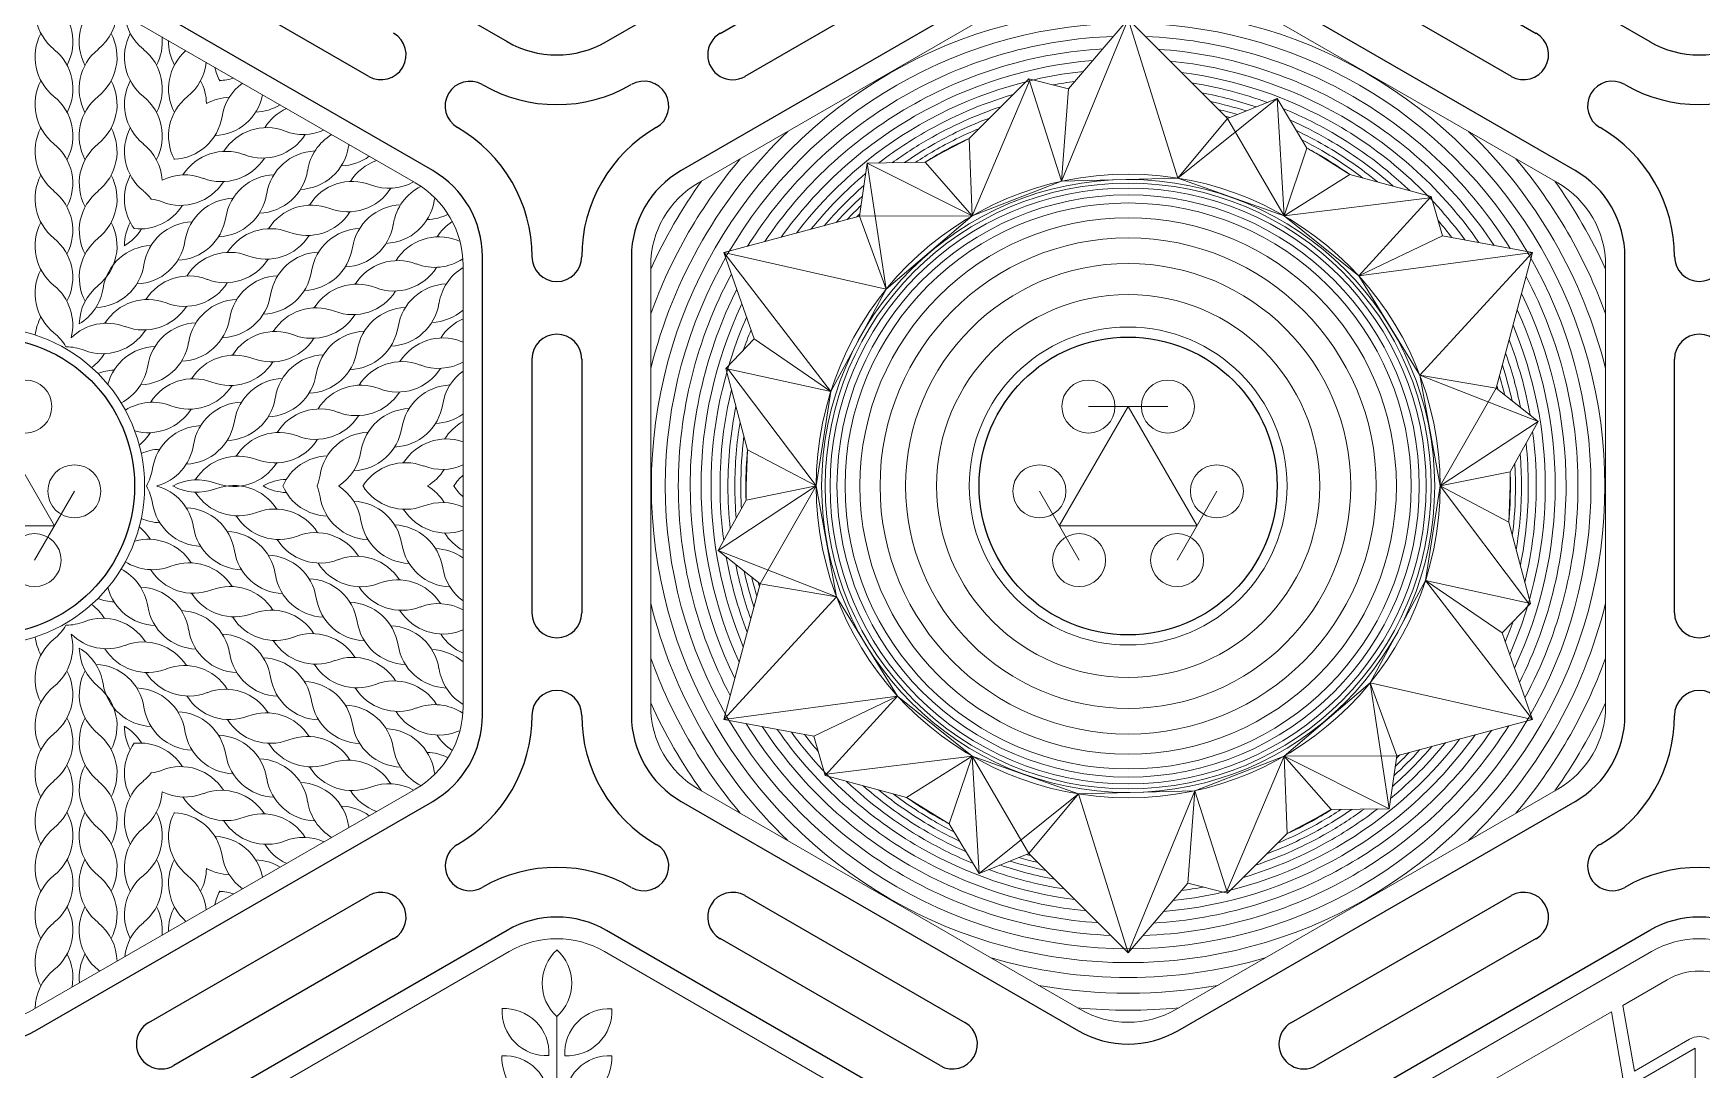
# Model space of a CAD drawing. Header units: millimetres. Extents: x -446 to 815, y -612 to 225.
# Drawn here: x -168.9 to -43, y -44.1 to 34.2 of the extents above; entities that cross this region are included whole.
import ezdxf

# ---------------------------------------------------------------- set-up
doc = ezdxf.new("R2010")
doc.units = ezdxf.units.MM
doc.layers.get('0').update_dxf_attribs({"color": 1, "true_color": 0xff0000})
doc.layers.add('Vector Engrave', color=5, linetype='Continuous', lineweight=0, true_color=0x0000ff)

msp = doc.modelspace()

# ---------------------------------------------------------------- linework, layer by layer
for p, q in [((-163.13, 50.88), (-133.12, 33.56)), ((-125.63, 33.56), (-95.62, 50.88)), ((-76.88, 50.88), (-46.87, 33.56)), ((-117.05, 34.18), (-100.45, 43.76)), ((-72.05, 43.76), (-55.45, 34.18)), ((-138.75, 23.82), (-168.75, 41.14)), ((-143.57, 30.93), (-160.18, 40.52)), ((-90, 41.14), (-120, 23.82)), ((-98.57, 40.52), (-115.18, 30.93)), ((-52.5, 23.82), (-82.5, 41.14)), ((-57.32, 30.93), (-73.93, 40.52)), ((-135, -17.32), (-135, 17.32)), ((-123.75, 17.32), (-123.75, -17.32)), ((-48.75, -17.32), (-48.75, 17.32)), ((-131.25, -9.58), (-131.25, 9.58)), ((-127.5, 9.58), (-127.5, -9.58)), ((-45, -9.58), (-45, 9.58)), ((-168.75, -41.14), (-138.75, -23.82)), ((-120, -23.82), (-90, -41.14)), ((-82.5, -41.14), (-52.5, -23.82)), ((-160.18, -40.52), (-143.57, -30.93)), ((-115.18, -30.93), (-98.57, -40.52)), ((-73.93, -40.52), (-57.32, -30.93)), ((-133.12, -33.56), (-163.13, -50.88)), ((-95.62, -50.88), (-125.63, -33.56)), ((-46.87, -33.56), (-76.88, -50.88)), ((-141.7, -34.18), (-158.3, -43.76)), ((-100.45, -43.76), (-117.05, -34.18)), ((-55.45, -34.18), (-72.05, -43.76))]:
    msp.add_line(p, q)
for centre in [(-172.5, 0), (-86.25, 0)]:
    msp.add_circle(centre, 11.25)
for centre, radius, start, end in [((-142.64, 32.56), 1.88, 240, 60), ((-116.11, 32.56), 1.88, 120, 300), ((-56.39, 32.56), 1.88, 240, 60), ((-129.38, 40.05), 7.5, 240, 300), ((-43.13, 40.05), 7.5, 240, 300), ((-135.94, 28.69), 1.87, 60, 240), ((-129.38, 40.05), 11.25, 240, 300), ((-122.81, 28.69), 1.88, 300, 120), ((-49.69, 28.69), 1.88, 60, 240), ((-43.13, 40.05), 11.25, 240, 300), ((-142.5, 17.32), 11.25, 0, 60), ((-116.25, 17.32), 11.25, 120, 180), ((-56.25, 17.32), 11.25, 0, 60), ((-142.5, 17.32), 7.5, 0, 60), ((-116.25, 17.32), 7.5, 120, 180), ((-56.25, 17.32), 7.5, 0, 60), ((-129.38, 17.32), 1.88, 180, 0), ((-43.13, 17.32), 1.87, 180, 0), ((-129.38, 9.58), 1.88, 0, 180), ((-43.13, 9.58), 1.88, 0, 180), ((-129.38, -9.58), 1.88, 180, 0), ((-43.13, -9.58), 1.88, 180, 0), ((-129.38, -17.32), 1.88, 0, 180), ((-43.13, -17.32), 1.88, 0, 180), ((-142.5, -17.32), 7.5, 300, 0), ((-142.5, -17.32), 11.25, 300, 0), ((-116.25, -17.32), 11.25, 180, 240), ((-116.25, -17.32), 7.5, 180, 240), ((-56.25, -17.32), 7.5, 300, 0), ((-56.25, -17.32), 11.25, 300, 0), ((-135.94, -28.69), 1.87, 120, 300), ((-122.81, -28.69), 1.88, 240, 60), ((-49.69, -28.69), 1.88, 120, 300), ((-129.38, -40.05), 11.25, 60, 120), ((-43.13, -40.05), 11.25, 60, 120), ((-142.64, -32.56), 1.88, 300, 120), ((-116.11, -32.56), 1.88, 60, 240), ((-56.39, -32.56), 1.88, 300, 120), ((-129.38, -40.05), 7.5, 60, 120), ((-43.13, -40.05), 7.5, 60, 120), ((-172.5, -34.64), 7.5, 240, 300), ((-159.24, -42.14), 1.88, 120, 300), ((-99.51, -42.14), 1.88, 240, 60), ((-86.25, -34.64), 7.5, 240, 300), ((-72.99, -42.14), 1.88, 120, 300)]:
    msp.add_arc(centre, radius, start, end)
at = {"layer": 'Vector Engrave'}
for p, q in [((-168.9, 39.53), (-140.06, 22.89)), ((-118.69, 22.89), (-89.85, 39.53)), ((-82.65, 39.53), (-53.81, 22.89)), ((-86.25, 35.25), (-91.28, 23.01)), ((-86.25, 35.25), (-90.75, 30)), ((-86.25, 35.25), (-78.75, 27.75)), ((-86.25, 35.25), (-82.5, 23.25)), ((-93.75, 30.75), (-98.25, 26.25)), ((-93.7, 30.59), (-98.03, 20.4)), ((-90.75, 30), (-93.75, 30.75)), ((-91.28, 23.01), (-93.75, 30.75)), ((-90.75, 30), (-91.28, 23.01)), ((-75, 29.25), (-82.5, 23.25)), ((-78.75, 27.75), (-75, 29.25)), ((-75, 29.25), (-72.75, 25.5)), ((-74.47, 20.4), (-75, 29.25)), ((-82.5, 23.25), (-78.75, 27.75)), ((-78.75, 27.75), (-74.47, 20.4)), ((-98.25, 26.25), (-100.67, 24.97)), ((-98.25, 26.25), (-98.03, 20.4)), ((-72.75, 25.5), (-74.47, 20.4)), ((-72.75, 25.5), (-71.83, 24.97)), ((-106.53, 20.37), (-105.96, 24.37)), ((-105.96, 24.37), (-101.58, 24.44)), ((-105.96, 24.37), (-104.51, 14.87)), ((-98.03, 20.4), (-105.96, 24.37)), ((-101.58, 24.44), (-100.67, 24.97)), ((-101.58, 24.44), (-98.03, 20.4)), ((-69.52, 23.52), (-71.83, 24.97)), ((-98.03, 20.4), (-91.28, 23.01)), ((-91.28, 23.01), (-82.5, 23.25)), ((-82.5, 23.25), (-74.47, 20.4)), ((-69.52, 23.52), (-74.47, 20.4)), ((-63.37, 21.87), (-69.52, 23.52)), ((-63.48, 21.75), (-74.47, 20.4)), ((-68.84, 15.86), (-63.37, 21.87)), ((-62.52, 18.9), (-63.37, 21.87)), ((-116.78, 17.62), (-106.53, 20.37)), ((-106.53, 20.37), (-98.03, 20.4)), ((-104.51, 14.87), (-106.53, 20.37)), ((-104.51, 14.87), (-98.03, 20.4)), ((-74.47, 20.4), (-68.84, 15.86)), ((-62.52, 18.9), (-68.84, 15.86)), ((-55.72, 17.62), (-62.52, 18.9)), ((-136.46, 16.65), (-136.46, -16.65)), ((-122.29, -16.65), (-122.29, 16.65)), ((-116.78, 17.62), (-114.48, 11.1)), ((-116.78, 17.62), (-104.51, 14.87)), ((-116.78, 17.62), (-108.69, 7.14)), ((-55.72, 17.62), (-68.84, 15.86)), ((-55.72, 17.62), (-64.24, 8.38)), ((-55.72, 17.62), (-58.47, 7.38)), ((-50.21, 16.65), (-50.21, -16.65)), ((-68.84, 15.86), (-64.24, 8.38)), ((-108.69, 7.14), (-104.51, 14.87)), ((-114.48, 11.1), (-116.63, 8.88)), ((-114.48, 11.1), (-108.69, 7.14)), ((-116.63, 8.88), (-114.98, 2.73)), ((-108.69, 7.14), (-116.63, 8.88)), ((-116.47, 8.84), (-109.8, 0)), ((-64.24, 8.38), (-58.47, 7.38)), ((-55.29, 4.88), (-64.24, 8.38)), ((-64.24, 8.38), (-62.7, 0)), ((-109.8, 0), (-108.69, 7.14)), ((-58.47, 7.38), (-62.7, 0)), ((-58.47, 7.38), (-55.29, 4.88)), ((-172.5, 6), (-167.3, -3)), ((-91.45, -3), (-86.25, 6)), ((-89.25, 6), (-83.25, 6)), ((-86.25, 6), (-81.05, -3)), ((-62.7, 0), (-55.29, 4.88)), ((-55.29, 4.88), (-57.42, 1.06)), ((-114.98, 2.73), (-115.08, 0)), ((-114.98, 2.73), (-109.8, 0)), ((-115.08, -1.06), (-115.08, 0)), ((-115.08, -1.06), (-109.8, 0)), ((-57.42, 1.06), (-62.7, 0)), ((-57.42, 1.06), (-57.42, 0)), ((-165.8, -0.4), (-168.8, -5.6)), ((-109.8, 0), (-117.21, -4.88)), ((-117.21, -4.88), (-115.08, -1.06)), ((-114.03, -7.38), (-109.8, 0)), ((-108.26, -8.38), (-109.8, 0)), ((-89.95, -5.6), (-92.95, -0.4)), ((-79.55, -0.4), (-82.55, -5.6)), ((-62.7, 0), (-63.81, -7.14)), ((-57.52, -2.73), (-62.7, 0)), ((-56.03, -8.84), (-62.7, 0)), ((-57.52, -2.73), (-57.42, 0)), ((-167.3, -3), (-177.7, -3)), ((-81.05, -3), (-91.45, -3)), ((-55.87, -8.88), (-57.52, -2.73)), ((-114.03, -7.38), (-117.21, -4.88)), ((-117.21, -4.88), (-108.26, -8.38)), ((-116.78, -17.63), (-114.03, -7.38)), ((-108.26, -8.38), (-114.03, -7.38)), ((-63.81, -7.14), (-67.99, -14.87)), ((-55.72, -17.63), (-63.81, -7.14)), ((-63.81, -7.14), (-55.87, -8.88)), ((-58.02, -11.1), (-63.81, -7.14)), ((-116.78, -17.63), (-108.26, -8.38)), ((-103.66, -15.86), (-108.26, -8.38)), ((-58.02, -11.1), (-55.87, -8.88)), ((-55.72, -17.63), (-58.02, -11.1)), ((-67.99, -14.87), (-74.47, -20.4)), ((-55.72, -17.63), (-67.99, -14.87)), ((-67.99, -14.87), (-65.97, -20.37)), ((-66.54, -24.37), (-67.99, -14.87)), ((-116.78, -17.63), (-103.66, -15.86)), ((-109.98, -18.9), (-103.66, -15.86)), ((-103.66, -15.86), (-109.13, -21.87)), ((-98.03, -20.4), (-103.66, -15.86)), ((-116.78, -17.63), (-109.98, -18.9)), ((-55.72, -17.63), (-65.97, -20.37)), ((-109.98, -18.9), (-109.13, -21.87)), ((-109.02, -21.75), (-98.03, -20.4)), ((-102.98, -23.52), (-98.03, -20.4)), ((-99.75, -25.5), (-98.03, -20.4)), ((-93.75, -27.75), (-98.03, -20.4)), ((-90, -23.25), (-98.03, -20.4)), ((-98.03, -20.4), (-97.5, -29.25)), ((-74.47, -20.4), (-81.22, -23.01)), ((-78.8, -30.59), (-74.47, -20.4)), ((-65.97, -20.37), (-74.47, -20.4)), ((-74.47, -20.4), (-66.54, -24.37)), ((-74.25, -26.25), (-74.47, -20.4)), ((-70.92, -24.44), (-74.47, -20.4)), ((-65.97, -20.37), (-66.54, -24.37)), ((-109.13, -21.87), (-102.98, -23.52)), ((-140.06, -22.89), (-168.9, -39.53)), ((-89.85, -39.53), (-118.69, -22.89)), ((-102.98, -23.52), (-100.67, -24.97)), ((-97.5, -29.25), (-90, -23.25)), ((-90, -23.25), (-93.75, -27.75)), ((-81.22, -23.01), (-90, -23.25)), ((-86.25, -35.25), (-90, -23.25)), ((-86.25, -35.25), (-81.22, -23.01)), ((-53.81, -22.89), (-82.65, -39.53)), ((-81.75, -30), (-81.22, -23.01)), ((-81.22, -23.01), (-78.75, -30.75)), ((-99.75, -25.5), (-100.67, -24.97)), ((-74.25, -26.25), (-71.83, -24.97)), ((-70.92, -24.44), (-71.83, -24.97)), ((-66.54, -24.37), (-70.92, -24.44)), ((-97.5, -29.25), (-99.75, -25.5)), ((-78.75, -30.75), (-74.25, -26.25)), ((-93.75, -27.75), (-97.5, -29.25)), ((-86.25, -35.25), (-93.75, -27.75)), ((-86.25, -35.25), (-81.75, -30)), ((-81.75, -30), (-78.75, -30.75)), ((-161.81, -51.81), (-132.98, -35.16)), ((-125.77, -35.16), (-96.94, -51.81)), ((-75.56, -51.81), (-46.73, -35.16)), ((-45.56, -37.29), (-48.9, -39.22)), ((-129.38, -40.06), (-129.38, -61.94)), ((-49.77, -39.72), (-59.52, -45.35)), ((-48.9, -44.68), (-49.77, -39.72)), ((-48.03, -44.18), (-48.9, -39.22)), ((-43.45, -42.46), (-52.59, -47.74)), ((-43.88, -41.78), (-48.03, -44.18)), ((-43.45, -47.36), (-43.45, -42.46))]:
    msp.add_line(p, q, dxfattribs=at)
for centre, radius in [((-86.25, 0), 23.55), ((-86.25, 0), 23.14), ((-86.25, 0), 22.87), ((-86.25, 0), 22.5), ((-86.25, 0), 21.98), ((-86.25, 0), 21.37), ((-86.25, 0), 20.25), ((-86.25, 0), 18.73), ((-86.25, 0), 16.8), ((-86.25, 0), 14.46), ((-172.5, 0), 12), ((-86.25, 0), 12), ((-169.5, 6), 2), ((-89.25, 6), 2), ((-83.25, 6), 2), ((-165.8, -0.4), 2), ((-92.95, -0.4), 2), ((-79.55, -0.4), 2), ((-168.8, -5.6), 2), ((-89.95, -5.6), 2), ((-82.55, -5.6), 2)]:
    msp.add_circle(centre, radius, dxfattribs=at)
for centre, radius, start, end in [((-164.95, 35.96), 3.82, 152.1782, 231.2454), ((-169.73, 33.56), 3.82, 332.1782, 51.2454), ((-161.62, 33.56), 3.82, 128.7546, 207.8218), ((-166.4, 35.96), 3.82, 308.7546, 358.9637), ((-158.2, 35.96), 3.82, 186.0707, 231.2454), ((-86.25, 0), 35.99, 60, 120), ((-164.95, 32.39), 3.82, 152.1782, 231.2454), ((-166.4, 32.39), 3.82, 308.7546, 27.8218), ((-158.2, 32.39), 3.82, 152.1782, 231.2454), ((-86.25, 0), 34.94, 60, 120), ((-169.73, 29.99), 3.82, 332.1782, 51.2454), ((-161.62, 29.99), 3.82, 128.7546, 207.8218), ((-162.98, 29.99), 3.82, 332.1782, 51.2454), ((-162.98, 33.56), 3.82, 332.1782, 5.4304), ((-154.87, 33.56), 3.82, 178.8104, 207.8218), ((-154.87, 29.99), 3.82, 130.9663, 207.8218), ((-86.25, 0), 33.96, 91.8883, 120), ((-86.25, 0), 33.06, 93.3338, 120), ((-86.25, 0), 33.96, 60, 87.7852), ((-86.25, 0), 33.06, 60, 86.0721), ((-159.65, 32.39), 3.82, 308.7546, 354.1694), ((-151.45, 32.39), 3.82, 191.5627, 207.8148), ((-86.25, 0), 32.24, 94.7639, 120), ((-86.25, 0), 32.24, 60, 84.36), ((-164.95, 28.82), 3.82, 152.1782, 231.2454), ((-166.4, 28.82), 3.82, 308.7546, 27.8218), ((-158.2, 28.82), 3.82, 152.1782, 231.2454), ((-159.65, 28.82), 3.82, 0.806, 27.8218), ((-151.45, 28.82), 3.82, 152.1782, 152.4528), ((-158.06, 32.64), 3.82, 327.5472, 327.8218), ((-154.98, 34.43), 3.82, 272.1852, 288.4373), ((-150.87, 27.32), 3.82, 125.8306, 171.2454), ((-86.25, 0), 35.99, 120, 180), ((-86.25, 0), 34.94, 120, 180), ((-86.25, 0), 31.49, 96.1635, 120), ((-86.25, 0), 30.81, 97.5156, 100.5783), ((-86.25, 0), 31.49, 60, 82.6654), ((-86.25, 0), 30.81, 70.0281, 81.0082), ((-86.25, 0), 34.94, 0, 60), ((-86.25, 0), 35.99, 0, 60), ((-169.73, 26.43), 3.82, 332.1782, 51.2454), ((-161.62, 26.43), 3.82, 128.7546, 207.8218), ((-162.98, 26.43), 3.82, 332.1782, 51.2454), ((-154.87, 26.43), 3.82, 128.7546, 207.8218), ((-153.96, 25.54), 3.82, 92.1782, 119.194), ((-155.34, 30.27), 3.82, 272.1782, 349.0337), ((-86.25, 0), 33.96, 120, 147.7852), ((-86.25, 0), 30.81, 106.3755, 120), ((-86.25, 0), 30.21, 71.3183, 79.4117), ((-86.25, 0), 29.69, 72.5202, 77.9035), ((-86.25, 0), 33.96, 31.8883, 60), ((-158.43, 28.49), 3.82, 272.1782, 351.2454), ((-152.25, 32.05), 3.82, 272.1782, 301.1896), ((-148.19, 25.02), 3.82, 114.5696, 147.8218), ((-86.25, 0), 33.06, 120, 146.0721), ((-86.25, 0), 32.24, 120, 144.36), ((-86.25, 0), 30.21, 108.5355, 120), ((-86.25, 0), 29.69, 110.6497, 120), ((-86.25, 0), 29.24, 73.6111, 76.5144), ((-86.25, 0), 28.86, 74.5676, 75.2784), ((-86.25, 0), 30.81, 60, 67.6923), ((-86.25, 0), 32.24, 34.7639, 60), ((-86.25, 0), 33.06, 33.3338, 60), ((-164.95, 25.26), 3.82, 152.1782, 231.2454), ((-166.4, 25.26), 3.82, 308.7546, 27.8218), ((-158.2, 25.26), 3.82, 152.1782, 231.2454), ((-151.28, 23.24), 3.82, 68.7546, 147.8218), ((-151.6, 28.58), 3.82, 248.7546, 327.8218), ((-148.51, 30.36), 3.82, 248.7546, 293.9293), ((-144.41, 23.26), 3.82, 121.0363, 171.2454), ((-86.25, 0), 37.11, 133.8118, 166.1882), ((-86.25, 0), 31.49, 120, 142.6654), ((-86.25, 0), 30.81, 120, 127.6923), ((-86.25, 0), 29.24, 112.6779, 120), ((-86.25, 0), 30.21, 60, 66.1389), ((-86.25, 0), 29.69, 60, 64.6746), ((-86.25, 0), 30.81, 46.3755, 60), ((-86.25, 0), 31.49, 36.1635, 60), ((-86.25, 0), 37.11, 13.8118, 46.1882), ((-169.74, 22.86), 3.82, 332.1782, 51.2454), ((-161.61, 22.86), 3.82, 128.7546, 207.8218), ((-162.99, 22.86), 3.82, 3.4389, 51.2454), ((-154.37, 21.45), 3.82, 68.7546, 147.8218), ((-147.5, 21.48), 3.82, 92.1782, 171.2454), ((-148.88, 26.21), 3.82, 272.1782, 351.2454), ((-141.32, 25.04), 3.82, 168.8918, 171.2454), ((-86.25, 0), 30.21, 120, 126.1389), ((-86.25, 0), 29.69, 120, 124.6746), ((-86.25, 0), 29.24, 120, 123.329), ((-86.25, 0), 28.86, 114.5672, 120), ((-86.25, 0), 29.24, 60, 63.329), ((-86.25, 0), 28.86, 60, 62.1347), ((-86.25, 0), 29.24, 52.6779, 60), ((-86.25, 0), 29.69, 50.6497, 60), ((-86.25, 0), 30.21, 48.5355, 60), ((-154.69, 26.8), 3.82, 248.7546, 327.8218), ((-145.79, 27.99), 3.82, 272.1782, 305.9776), ((-141.73, 20.96), 3.82, 109.1281, 147.8218), ((-86.25, 0), 38.31, 139.8357, 160.1643), ((-86.25, 0), 28.86, 120, 122.1347), ((-86.25, 0), 28.86, 54.5672, 60), ((-86.25, 0), 38.31, 19.8357, 40.1643), ((-164.95, 21.69), 3.82, 152.1782, 231.2454), ((-166.4, 21.69), 3.82, 308.7546, 27.8218), ((-158.2, 21.69), 3.82, 152.1782, 216.2477), ((-157.46, 19.67), 3.82, 68.7546, 116.5611), ((-157.78, 25.01), 3.82, 248.7546, 327.8218), ((-150.59, 19.69), 3.82, 92.1782, 171.2454), ((-151.97, 24.42), 3.82, 272.1782, 351.2454), ((-144.82, 19.18), 3.82, 68.7546, 147.8218), ((-142.05, 26.3), 3.82, 248.7546, 299.0608), ((-143.67, 16.65), 7.21, 0, 60), ((-86.25, 0), 39.59, 144.443, 155.557), ((-115.08, 16.65), 7.21, 120, 180), ((-86.25, 0), 30.81, 130.0281, 141.0082), ((-86.25, 0), 30.21, 131.3183, 139.4117), ((-86.25, 0), 39.59, 24.443, 35.557), ((-57.42, 16.65), 7.21, 0, 60), ((-169.74, 19.29), 3.82, 332.1782, 51.2454), ((-161.61, 19.29), 3.82, 128.7546, 207.8218), ((-162.99, 19.29), 3.82, 38.4047, 51.2454), ((-160.55, 17.89), 3.82, 68.7546, 81.5953), ((-153.68, 17.91), 3.82, 92.1782, 171.2454), ((-155.06, 22.64), 3.82, 272.1782, 351.2454), ((-145.14, 24.52), 3.82, 248.7546, 327.8218), ((-142.41, 22.14), 3.82, 272.1782, 351.2454), ((-137.94, 19.2), 3.82, 116.3215, 171.2454), ((-134.86, 20.98), 3.82, 168.1121, 171.2454), ((-86.25, 0), 29.69, 132.5202, 137.9035), ((-160.87, 23.23), 3.82, 263.7523, 327.8218), ((-158.15, 20.86), 3.82, 272.1782, 351.2454), ((-147.91, 17.39), 3.82, 68.7546, 147.8218), ((-148.23, 22.73), 3.82, 248.7546, 327.8218), ((-141.03, 17.41), 3.82, 92.1782, 171.2454), ((-139.32, 23.93), 3.82, 272.1782, 296.9564), ((-86.25, 0), 29.24, 133.6111, 136.5144), ((-86.25, 0), 28.86, 134.5676, 135.2784), ((-164.95, 18.12), 3.82, 152.1782, 231.2454), ((-166.4, 18.12), 3.82, 308.7546, 27.8218), ((-158.2, 18.12), 3.82, 152.1782, 179.6331), ((-163.96, 21.44), 3.82, 300.3669, 327.8218), ((-156.77, 16.13), 3.82, 92.1782, 171.2454), ((-151, 15.61), 3.82, 68.7546, 147.8218), ((-151.31, 20.95), 3.82, 248.7546, 327.8218), ((-144.12, 15.63), 3.82, 92.1782, 171.2454), ((-145.5, 20.36), 3.82, 272.1782, 351.2454), ((-135.19, 16.77), 3.82, 123.0436, 147.8218), ((-86.25, 0), 30.81, 37.5156, 40.5783), ((-169.74, 15.73), 3.82, 332.1782, 51.2454), ((-161.61, 15.73), 3.82, 128.7546, 207.8218), ((-159.86, 14.34), 3.82, 92.1782, 171.2454), ((-161.23, 19.07), 3.82, 272.1782, 351.2454), ((-154.08, 13.82), 3.82, 68.7546, 147.8218), ((-147.21, 13.85), 3.82, 92.1782, 171.2454), ((-148.59, 18.58), 3.82, 272.1782, 351.2454), ((-138.28, 14.99), 3.82, 68.7546, 147.8218), ((-135.51, 22.11), 3.82, 248.7546, 251.8879), ((-164.32, 17.29), 3.82, 272.1782, 351.2454), ((-154.4, 19.17), 3.82, 248.7546, 327.8218), ((-141.37, 13.2), 3.82, 68.7546, 147.8218), ((-141.69, 18.54), 3.82, 248.7546, 327.8218), ((-138.6, 20.33), 3.82, 248.7546, 303.6785), ((-134.49, 13.22), 3.82, 120.9392, 171.2454), ((-164.95, 14.55), 3.82, 152.1782, 231.2454), ((-169.74, 12.16), 3.82, 345.3453, 51.2454), ((-161.61, 12.16), 3.82, 128.7546, 178.8193), ((-157.17, 12.04), 3.82, 68.7546, 147.8218), ((-157.49, 17.38), 3.82, 248.7546, 327.8218), ((-150.3, 12.06), 3.82, 92.1782, 171.2454), ((-151.68, 16.79), 3.82, 272.1782, 351.2454), ((-144.46, 11.42), 3.82, 68.7546, 147.8218), ((-137.58, 11.44), 3.82, 92.1782, 171.2454), ((-86.25, 0), 33.96, 151.8883, 180), ((-86.25, 0), 33.96, 0, 27.7852), ((-167.41, 15.51), 3.82, 301.1807, 351.2454), ((-160.26, 10.26), 3.82, 68.7546, 147.8218), ((-153.39, 10.28), 3.82, 92.1782, 171.2454), ((-154.77, 15.01), 3.82, 272.1782, 351.2454), ((-144.78, 16.76), 3.82, 248.7546, 327.8218), ((-86.25, 0), 33.06, 153.3338, 180), ((-86.25, 0), 33.06, 0, 26.0721), ((-164.95, 10.99), 3.82, 152.1782, 173.7894), ((-160.58, 15.6), 3.82, 248.7546, 327.8218), ((-157.86, 13.23), 3.82, 272.1782, 351.2454), ((-147.55, 9.63), 3.82, 68.7546, 147.8218), ((-147.86, 14.97), 3.82, 248.7546, 327.8218), ((-140.67, 9.66), 3.82, 92.1782, 171.2454), ((-142.05, 14.38), 3.82, 272.1782, 351.2454), ((-138.96, 16.17), 3.82, 272.1782, 310.8719), ((-134.9, 9.14), 3.82, 114.0224, 147.8218), ((-86.25, 0), 32.24, 154.7639, 180), ((-86.25, 0), 31.49, 156.1635, 180), ((-86.25, 0), 32.24, 0, 24.36), ((-169.74, 8.59), 3.82, 30.1373, 51.2454), ((-163.35, 8.47), 3.82, 68.7546, 134.6547), ((-163.67, 13.81), 3.82, 248.7546, 327.8218), ((-156.48, 8.5), 3.82, 92.1782, 171.2454), ((-150.63, 7.85), 3.82, 68.7546, 147.8218), ((-143.76, 7.87), 3.82, 92.1782, 171.2454), ((-145.14, 12.6), 3.82, 272.1782, 351.2454), ((-86.25, 0), 30.81, 157.5156, 160.5783), ((-86.25, 0), 31.49, 0, 22.6654), ((-166.44, 6.69), 3.82, 68.7546, 89.8627), ((-159.57, 6.72), 3.82, 92.1782, 165.5015), ((-160.95, 11.45), 3.82, 272.1782, 351.2454), ((-150.95, 13.19), 3.82, 248.7546, 327.8218), ((-148.23, 10.82), 3.82, 272.1782, 351.2454), ((-137.99, 7.36), 3.82, 68.7546, 147.8218), ((-135.22, 14.48), 3.82, 248.7546, 251.1082), ((-86.25, 0), 30.81, 10.0281, 21.0082), ((-166.76, 12.03), 3.82, 306.2106, 327.8218), ((-164.04, 9.66), 3.82, 297.5616, 351.2454), ((-153.72, 6.06), 3.82, 68.7546, 147.8218), ((-154.04, 11.41), 3.82, 248.7546, 327.8218), ((-146.85, 6.09), 3.82, 92.1782, 171.2454), ((-141.08, 5.57), 3.82, 68.7546, 147.8218), ((-141.4, 10.91), 3.82, 248.7546, 327.8218), ((-138.31, 12.7), 3.82, 248.7546, 298.9637), ((-86.25, 0), 29.69, 12.5202, 17.9035), ((-86.25, 0), 30.21, 11.3183, 19.4117), ((-162.66, 4.93), 3.82, 92.1782, 110.9881), ((-156.81, 4.28), 3.82, 68.7546, 147.8218), ((-157.13, 9.62), 3.82, 248.7546, 327.8218), ((-149.94, 4.31), 3.82, 92.1782, 171.2454), ((-151.32, 9.04), 3.82, 272.1782, 351.2454), ((-144.17, 3.79), 3.82, 68.7546, 147.8218), ((-137.3, 3.81), 3.82, 92.1782, 171.2454), ((-134.21, 5.59), 3.82, 126.0707, 171.2454), ((-86.25, 0), 28.86, 14.5676, 15.2784), ((-86.25, 0), 29.24, 13.6111, 16.5144), ((-159.9, 2.5), 3.82, 68.7546, 122.4384), ((-153.03, 2.52), 3.82, 92.1782, 171.2454), ((-154.41, 7.25), 3.82, 272.1782, 351.2454), ((-144.49, 9.13), 3.82, 248.7546, 327.8218), ((-86.25, 0), 30.81, 166.3755, 180), ((-160.22, 7.84), 3.82, 254.4985, 327.8218), ((-147.26, 2), 3.82, 68.7546, 147.8218), ((-147.58, 7.34), 3.82, 248.7546, 327.8218), ((-140.39, 2.03), 3.82, 92.1782, 171.2454), ((-141.77, 6.76), 3.82, 272.1782, 351.2454), ((-138.68, 8.54), 3.82, 272.1782, 305.4304), ((-86.25, 0), 30.21, 168.5355, 180), ((-163.31, 6.05), 3.82, 309.0119, 327.8218), ((-156.12, 0.74), 3.82, 92.1782, 171.2454), ((-157.5, 5.47), 3.82, 272.1782, 351.2454), ((-150.35, 0.22), 3.82, 68.7546, 147.8218), ((-143.48, 0.24), 3.82, 92.1782, 171.2454), ((-144.86, 4.97), 3.82, 272.1782, 351.2454), ((-134.62, 1.51), 3.82, 118.8104, 147.8218), ((-86.25, 0), 29.69, 170.6497, 180), ((-86.25, 0), 30.81, 0, 7.6923), ((-159.21, -1.04), 3.82, 92.1782, 113.7894), ((-160.59, 3.69), 3.82, 285.3453, 351.2454), ((-150.67, 5.56), 3.82, 248.7546, 327.8218), ((-147.95, 3.19), 3.82, 303.4389, 351.2454), ((-137.71, -0.27), 3.82, 70.9663, 147.8218), ((-86.25, 0), 29.24, 172.6779, 180), ((-86.25, 0), 28.86, 174.5672, 180), ((-86.25, 0), 30.21, 0, 6.1389), ((-163.68, 1.9), 3.82, 330.1373, 351.2454), ((-153.44, -1.57), 3.82, 68.7546, 147.8218), ((-153.76, 3.78), 3.82, 248.7546, 327.8218), ((-146.57, -1.54), 3.82, 92.1782, 156.2477), ((-140.8, -2.06), 3.82, 68.7546, 147.8218), ((-138.03, 5.07), 3.82, 248.7546, 294.1694), ((-86.25, 0), 29.24, 0, 3.329), ((-86.25, 0), 29.69, 0, 4.6746), ((-156.53, -3.35), 3.82, 68.7546, 118.8193), ((-153.76, -3.78), 3.82, 32.1782, 111.2454), ((-149.66, -3.32), 3.82, 92.1782, 119.6331), ((-151.03, 1.41), 3.82, 338.4047, 351.2454), ((-140.8, 2.06), 3.82, 212.1782, 291.2454), ((-141.11, 3.28), 3.82, 300.806, 327.8218), ((-137.01, -3.82), 3.82, 92.1782, 92.4528), ((-133.92, -2.04), 3.82, 131.5627, 147.8148), ((-86.25, 0), 35.99, 180, 240), ((-86.25, 0), 33.96, 180, 207.7852), ((-86.25, 0), 32.24, 180, 204.36), ((-86.25, 0), 31.49, 180, 202.6654), ((-86.25, 0), 28.86, 0, 2.1347), ((-163.68, -1.9), 3.82, 8.7546, 29.8627), ((-160.59, -3.69), 3.82, 8.7546, 74.6547), ((-156.53, 3.35), 3.82, 241.1807, 291.2454), ((-153.44, 1.57), 3.82, 212.1782, 291.2454), ((-149.66, 3.32), 3.82, 240.3669, 267.8218), ((-146.57, 1.54), 3.82, 203.7523, 267.8218), ((-151.03, -1.41), 3.82, 8.7546, 21.5953), ((-143.48, -0.24), 3.82, 188.7546, 267.8218), ((-147.95, -3.19), 3.82, 8.7546, 56.5611), ((-144.86, -4.97), 3.82, 8.7546, 87.8218), ((-138.03, -5.07), 3.82, 65.8306, 111.2454), ((-141.11, -3.28), 3.82, 32.1782, 59.194), ((-137.01, 3.82), 3.82, 267.5472, 267.8218), ((-133.92, 2.04), 3.82, 212.1852, 228.4373), ((-86.25, 0), 34.94, 180, 240), ((-86.25, 0), 33.06, 180, 206.0721), ((-86.25, 0), 30.81, 180, 187.6923), ((-86.25, 0), 30.21, 180, 186.1389), ((-86.25, 0), 29.69, 180, 184.6746), ((-86.25, 0), 29.24, 180, 183.329), ((-86.25, 0), 28.86, 180, 182.1347), ((-86.25, 0), 34.94, 300, 0), ((-86.25, 0), 35.99, 300, 0), ((-86.25, 0), 28.86, 354.5672, 0), ((-86.25, 0), 31.49, 336.1635, 0), ((-86.25, 0), 29.24, 352.6779, 0), ((-86.25, 0), 32.24, 334.7639, 0), ((-86.25, 0), 29.69, 350.6497, 0), ((-86.25, 0), 33.06, 333.3338, 0), ((-86.25, 0), 30.21, 348.5355, 0), ((-86.25, 0), 30.81, 346.3755, 0), ((-86.25, 0), 33.96, 331.8883, 0), ((-159.21, 1.04), 3.82, 246.2106, 267.8218), ((-156.12, -0.74), 3.82, 188.7546, 267.8218), ((-157.5, -5.47), 3.82, 8.7546, 87.8218), ((-150.35, -0.22), 3.82, 212.1782, 291.2454), ((-150.67, -5.56), 3.82, 32.1782, 111.2454), ((-137.71, 0.27), 3.82, 212.1782, 289.0337), ((-163.31, -6.05), 3.82, 32.1782, 50.9881), ((-153.03, -2.52), 3.82, 188.7546, 267.8218), ((-154.41, -7.25), 3.82, 8.7546, 87.8218), ((-147.58, -7.34), 3.82, 32.1782, 111.2454), ((-140.39, -2.03), 3.82, 188.7546, 267.8218), ((-141.77, -6.76), 3.82, 8.7546, 87.8218), ((-134.62, -1.51), 3.82, 212.1782, 241.1896), ((-160.22, -7.84), 3.82, 32.1782, 105.5015), ((-149.94, -4.31), 3.82, 188.7546, 267.8218), ((-147.26, -2), 3.82, 212.1782, 291.2454), ((-137.3, -3.81), 3.82, 188.7546, 267.8218), ((-138.68, -8.54), 3.82, 54.5696, 87.8218), ((-164.04, -9.66), 3.82, 8.7546, 62.4384), ((-159.9, -2.5), 3.82, 237.5616, 291.2454), ((-157.13, -9.62), 3.82, 32.1782, 111.2454), ((-151.32, -9.04), 3.82, 8.7546, 87.8218), ((-144.17, -3.79), 3.82, 212.1782, 291.2454), ((-144.49, -9.13), 3.82, 32.1782, 111.2454), ((-134.21, -5.59), 3.82, 188.7546, 233.9293), ((-86.25, 0), 30.81, 190.0281, 201.0082), ((-86.25, 0), 30.21, 191.3183, 199.4117), ((-156.81, -4.28), 3.82, 212.1782, 291.2454), ((-146.85, -6.09), 3.82, 188.7546, 267.8218), ((-148.23, -10.82), 3.82, 8.7546, 87.8218), ((-141.4, -10.91), 3.82, 32.1782, 111.2454), ((-86.25, 0), 29.69, 192.5202, 197.9035), ((-86.25, 0), 29.24, 193.6111, 196.5144), ((-86.25, 0), 28.86, 194.5676, 195.2784), ((-162.66, -4.93), 3.82, 249.0119, 267.8218), ((-159.57, -6.72), 3.82, 194.4985, 267.8218), ((-160.95, -11.45), 3.82, 8.7546, 87.8218), ((-153.72, -6.06), 3.82, 212.1782, 291.2454), ((-154.04, -11.41), 3.82, 32.1782, 111.2454), ((-143.76, -7.87), 3.82, 188.7546, 267.8218), ((-145.14, -12.6), 3.82, 8.7546, 87.8218), ((-141.08, -5.57), 3.82, 212.1782, 291.2454), ((-163.67, -13.81), 3.82, 32.1782, 111.2454), ((-166.76, -12.03), 3.82, 32.1782, 53.7894), ((-156.48, -8.5), 3.82, 188.7546, 267.8218), ((-157.86, -13.23), 3.82, 8.7546, 87.8218), ((-150.63, -7.85), 3.82, 212.1782, 291.2454), ((-150.95, -13.19), 3.82, 32.1782, 111.2454), ((-137.99, -7.36), 3.82, 212.1782, 291.2454), ((-138.31, -12.7), 3.82, 61.0363, 111.2454), ((-86.25, 0), 37.11, 193.8118, 226.1882), ((-86.25, 0), 37.11, 313.8118, 346.1882), ((-169.74, -8.59), 3.82, 308.7546, 329.8627), ((-169.74, -12.16), 3.82, 308.7546, 14.6547), ((-166.44, -6.69), 3.82, 270.1373, 291.2454), ((-163.35, -8.47), 3.82, 225.3453, 291.2454), ((-153.39, -10.28), 3.82, 188.7546, 267.8218), ((-154.77, -15.01), 3.82, 8.7546, 87.8218), ((-147.86, -14.97), 3.82, 32.1782, 111.2454), ((-140.67, -9.66), 3.82, 188.7546, 267.8218), ((-142.05, -14.38), 3.82, 8.7546, 87.8218), ((-134.9, -9.14), 3.82, 212.1782, 245.9776), ((-135.22, -14.48), 3.82, 108.8918, 111.2454), ((-86.25, 0), 30.81, 337.5156, 340.5783), ((-164.95, -14.55), 3.82, 128.7546, 207.8218), ((-164.95, -10.99), 3.82, 186.2106, 207.8218), ((-161.61, -12.16), 3.82, 181.1807, 231.2454), ((-167.41, -15.51), 3.82, 8.7546, 58.8193), ((-160.26, -10.26), 3.82, 212.1782, 291.2454), ((-160.58, -15.6), 3.82, 32.1782, 111.2454), ((-147.55, -9.63), 3.82, 212.1782, 291.2454), ((-137.58, -11.44), 3.82, 188.7546, 267.8218), ((-138.96, -16.17), 3.82, 49.1281, 87.8218), ((-164.32, -17.29), 3.82, 8.7546, 87.8218), ((-157.49, -17.38), 3.82, 32.1782, 111.2454), ((-150.3, -12.06), 3.82, 188.7546, 267.8218), ((-151.68, -16.79), 3.82, 8.7546, 87.8218), ((-144.46, -11.42), 3.82, 212.1782, 291.2454), ((-144.78, -16.76), 3.82, 32.1782, 111.2454), ((-134.49, -13.22), 3.82, 188.7546, 239.0608), ((-86.25, 0), 38.31, 199.8357, 220.1643), ((-86.25, 0), 38.31, 319.8357, 340.1643), ((-169.74, -15.73), 3.82, 308.7546, 27.8218), ((-161.61, -15.73), 3.82, 152.1782, 231.2454), ((-159.86, -14.34), 3.82, 188.7546, 267.8218), ((-157.17, -12.04), 3.82, 212.1782, 291.2454), ((-147.21, -13.85), 3.82, 188.7546, 267.8218), ((-148.59, -18.58), 3.82, 8.7546, 87.8218), ((-141.69, -18.54), 3.82, 32.1782, 111.2454), ((-164.95, -18.12), 3.82, 128.7546, 207.8218), ((-166.4, -18.12), 3.82, 332.1782, 51.2454), ((-161.23, -19.07), 3.82, 8.7546, 87.8218), ((-154.08, -13.82), 3.82, 212.1782, 291.2454), ((-154.4, -19.17), 3.82, 32.1782, 111.2454), ((-144.12, -15.63), 3.82, 188.7546, 267.8218), ((-141.37, -13.2), 3.82, 212.1782, 291.2454), ((-169.74, -19.29), 3.82, 308.7546, 27.8218), ((-161.61, -19.29), 3.82, 152.1782, 231.2454), ((-156.77, -16.13), 3.82, 188.7546, 267.8218), ((-158.15, -20.86), 3.82, 8.7546, 87.8218), ((-151.31, -20.95), 3.82, 32.1782, 111.2454), ((-145.5, -20.36), 3.82, 8.7546, 87.8218), ((-138.28, -14.99), 3.82, 212.1782, 291.2454), ((-143.67, -16.65), 7.21, 300, 0), ((-138.6, -20.33), 3.82, 56.3215, 111.2454), ((-86.25, 0), 39.59, 204.443, 215.557), ((-115.08, -16.65), 7.21, 180, 240), ((-86.25, 0), 39.59, 324.443, 335.557), ((-57.42, -16.65), 7.21, 300, 0), ((-164.95, -21.69), 3.82, 128.7546, 207.8218), ((-166.4, -21.69), 3.82, 332.1782, 51.2454), ((-158.2, -18.12), 3.82, 180.3669, 207.8218), ((-163.96, -21.44), 3.82, 32.1782, 59.6331), ((-153.68, -17.91), 3.82, 188.7546, 267.8218), ((-155.06, -22.64), 3.82, 8.7546, 87.8218), ((-151, -15.61), 3.82, 212.1782, 291.2454), ((-141.03, -17.41), 3.82, 188.7546, 267.8218), ((-142.41, -22.14), 3.82, 8.7546, 87.8218), ((-135.19, -16.77), 3.82, 212.1782, 236.9564), ((-135.51, -22.11), 3.82, 108.1121, 111.2454), ((-86.25, 0), 33.96, 211.8883, 240), ((-86.25, 0), 33.06, 213.3338, 240), ((-86.25, 0), 32.24, 214.7639, 240), ((-86.25, 0), 31.49, 216.1635, 240), ((-86.25, 0), 30.81, 217.5156, 220.5783), ((-86.25, 0), 32.24, 300, 324.36), ((-86.25, 0), 33.06, 300, 326.0721), ((-86.25, 0), 33.96, 300, 327.7852), ((-158.2, -21.69), 3.82, 143.7523, 207.8218), ((-160.87, -23.23), 3.82, 32.1782, 96.2477), ((-147.91, -17.39), 3.82, 212.1782, 291.2454), ((-148.23, -22.73), 3.82, 32.1782, 111.2454), ((-137.94, -19.2), 3.82, 188.7546, 243.6785), ((-139.32, -23.93), 3.82, 63.0436, 87.8218), ((-86.25, 0), 31.49, 300, 322.6654), ((-86.25, 0), 30.81, 310.0281, 321.0082), ((-86.25, 0), 30.21, 311.3183, 319.4117), ((-86.25, 0), 29.69, 312.5202, 317.9035), ((-86.25, 0), 29.24, 313.6111, 316.5144), ((-169.74, -22.86), 3.82, 308.7546, 27.8218), ((-161.61, -22.86), 3.82, 152.1782, 231.2454), ((-157.78, -25.01), 3.82, 32.1782, 111.2454), ((-150.59, -19.69), 3.82, 188.7546, 267.8218), ((-151.97, -24.42), 3.82, 8.7546, 87.8218), ((-144.82, -19.18), 3.82, 212.1782, 291.2454), ((-145.14, -24.52), 3.82, 32.1782, 111.2454), ((-86.25, 0), 28.86, 314.5676, 315.2784), ((-164.95, -25.26), 3.82, 128.7546, 207.8218), ((-166.4, -25.26), 3.82, 332.1782, 51.2454), ((-158.2, -25.26), 3.82, 128.7546, 207.8218), ((-162.99, -19.29), 3.82, 308.7546, 321.5953), ((-160.55, -17.89), 3.82, 278.4047, 291.2454), ((-147.5, -21.48), 3.82, 188.7546, 267.8218), ((-148.88, -26.21), 3.82, 8.7546, 87.8218), ((-142.05, -26.3), 3.82, 60.9392, 111.2454), ((-134.86, -20.98), 3.82, 188.7546, 191.8879), ((-86.25, 0), 30.81, 226.3755, 240), ((-86.25, 0), 30.21, 228.5355, 240), ((-162.99, -22.86), 3.82, 308.7546, 356.5611), ((-157.46, -19.67), 3.82, 243.4389, 291.2454), ((-154.37, -21.45), 3.82, 212.1782, 291.2454), ((-154.69, -26.8), 3.82, 32.1782, 111.2454), ((-144.41, -23.26), 3.82, 188.7546, 238.9637), ((-141.73, -20.96), 3.82, 212.1782, 250.8719), ((-86.25, 0), 29.69, 230.6497, 240), ((-86.25, 0), 29.24, 232.6779, 240), ((-86.25, 0), 28.86, 234.5672, 240), ((-169.73, -26.43), 3.82, 308.7546, 27.8218), ((-161.62, -26.43), 3.82, 152.1782, 231.2454), ((-162.98, -26.43), 3.82, 308.7546, 27.8218), ((-154.87, -26.43), 3.82, 152.1782, 231.2454), ((-158.43, -28.49), 3.82, 8.7546, 87.8218), ((-151.6, -28.58), 3.82, 32.1782, 111.2454), ((-145.79, -27.99), 3.82, 54.0224, 87.8218), ((-86.25, 0), 28.86, 240, 242.1347), ((-86.25, 0), 28.86, 294.5672, 300), ((-86.25, 0), 28.86, 300, 302.1347), ((-86.25, 0), 29.24, 300, 303.329), ((-86.25, 0), 29.69, 300, 304.6746), ((-86.25, 0), 30.21, 300, 306.1389), ((-86.25, 0), 30.81, 300, 307.6923), ((-164.95, -28.82), 3.82, 128.7546, 207.8218), ((-166.4, -28.82), 3.82, 332.1782, 51.2454), ((-158.2, -28.82), 3.82, 128.7546, 207.8218), ((-151.28, -23.24), 3.82, 212.1782, 291.2454), ((-141.32, -25.04), 3.82, 188.7546, 191.1082), ((-86.25, 0), 30.21, 240, 246.1389), ((-86.25, 0), 29.69, 240, 244.6746), ((-86.25, 0), 29.24, 240, 243.329), ((-86.25, 0), 30.21, 288.5355, 300), ((-86.25, 0), 29.69, 290.6497, 300), ((-86.25, 0), 29.24, 292.6779, 300), ((-155.34, -30.27), 3.82, 10.9663, 87.8218), ((-148.19, -25.02), 3.82, 212.1782, 245.4304), ((-148.51, -30.36), 3.82, 66.0707, 111.2454), ((-86.25, 0), 31.49, 240, 262.6654), ((-86.25, 0), 30.81, 240, 247.6923), ((-86.25, 0), 31.49, 276.1635, 300), ((-86.25, 0), 30.81, 286.3755, 300), ((-169.73, -29.99), 3.82, 308.7546, 27.8218), ((-161.62, -29.99), 3.82, 152.1782, 231.2454), ((-162.98, -29.99), 3.82, 308.7546, 27.8218), ((-154.87, -29.99), 3.82, 152.1782, 229.0337), ((-159.65, -28.82), 3.82, 332.1782, 359.194), ((-153.96, -25.54), 3.82, 240.806, 267.8218), ((-150.87, -27.32), 3.82, 188.7546, 234.1694), ((-152.25, -32.05), 3.82, 58.8104, 87.8218), ((-86.25, 0), 33.06, 240, 266.0721), ((-86.25, 0), 32.24, 240, 264.36), ((-86.25, 0), 30.81, 250.0281, 261.0082), ((-86.25, 0), 30.21, 251.3183, 259.4117), ((-86.25, 0), 29.69, 252.5202, 257.9035), ((-86.25, 0), 29.24, 253.6111, 256.5144), ((-86.25, 0), 28.86, 254.5676, 255.2784), ((-86.25, 0), 33.06, 273.3338, 300), ((-86.25, 0), 32.24, 274.7639, 300), ((-164.95, -32.39), 3.82, 128.7546, 207.8218), ((-166.4, -32.39), 3.82, 332.1782, 51.2454), ((-158.2, -32.39), 3.82, 128.7546, 207.8218), ((-159.65, -32.39), 3.82, 5.8306, 51.2454), ((-86.25, 0), 33.96, 240, 267.7852), ((-86.25, 0), 33.96, 271.8883, 300), ((-151.45, -32.39), 3.82, 152.1852, 168.4373), ((-151.45, -28.82), 3.82, 207.5472, 207.8218), ((-158.06, -32.64), 3.82, 32.1782, 32.4528), ((-154.98, -34.43), 3.82, 71.5627, 87.8148), ((-86.25, 0), 35.99, 240, 300), ((-86.25, 0), 34.94, 240, 300), ((-86.25, 0), 30.81, 277.5156, 280.5783), ((-169.73, -33.56), 3.82, 308.7546, 27.8218), ((-161.62, -33.56), 3.82, 152.1782, 231.2454), ((-162.98, -33.56), 3.82, 354.5696, 27.8218), ((-154.87, -33.56), 3.82, 152.1782, 181.1896), ((-164.95, -35.96), 3.82, 128.7546, 207.8218), ((-166.4, -35.96), 3.82, 1.0363, 51.2454), ((-158.2, -35.96), 3.82, 128.7546, 173.9293), ((-129.38, -41.4), 7.21, 60, 120), ((-127.12, -37.55), 3.37, 131.7584, 228.1378), ((-131.62, -37.54), 3.37, 311.7584, 48.1378), ((-43.13, -41.4), 7.21, 60, 120), ((-169.73, -37.13), 3.82, 349.1281, 27.8218), ((-161.62, -37.13), 3.82, 152.1782, 185.9776), ((-86.25, 0), 37.11, 253.8118, 286.1882), ((-164.95, -39.52), 3.82, 128.7546, 179.0608), ((-166.4, -39.52), 3.82, 48.8918, 51.2454), ((-86.25, 0), 38.31, 259.8357, 280.1643), ((-43.13, -41.51), 4.88, 60, 120), ((-172.5, -33.29), 7.21, 240, 300), ((-130.15, -39.65), 3.37, 176.7584, 273.1378), ((-133.34, -42.83), 3.37, 356.7584, 93.1378), ((-128.59, -39.66), 3.37, 266.7584, 3.1378), ((-125.42, -42.84), 3.37, 86.7584, 183.1378), ((-86.25, 0), 39.59, 264.443, 275.557), ((-86.25, -33.29), 7.21, 240, 300), ((-43.13, -43.08), 1.5, 60, 120), ((-133.34, -46.39), 3.37, 356.7584, 93.1378), ((-130.16, -43.21), 3.37, 176.7584, 273.1378), ((-125.42, -46.39), 3.37, 86.7584, 183.1378), ((-128.6, -43.21), 3.37, 266.7584, 3.1378)]:
    msp.add_arc(centre, radius, start, end, dxfattribs=at)

doc.saveas('drawing.dxf')
